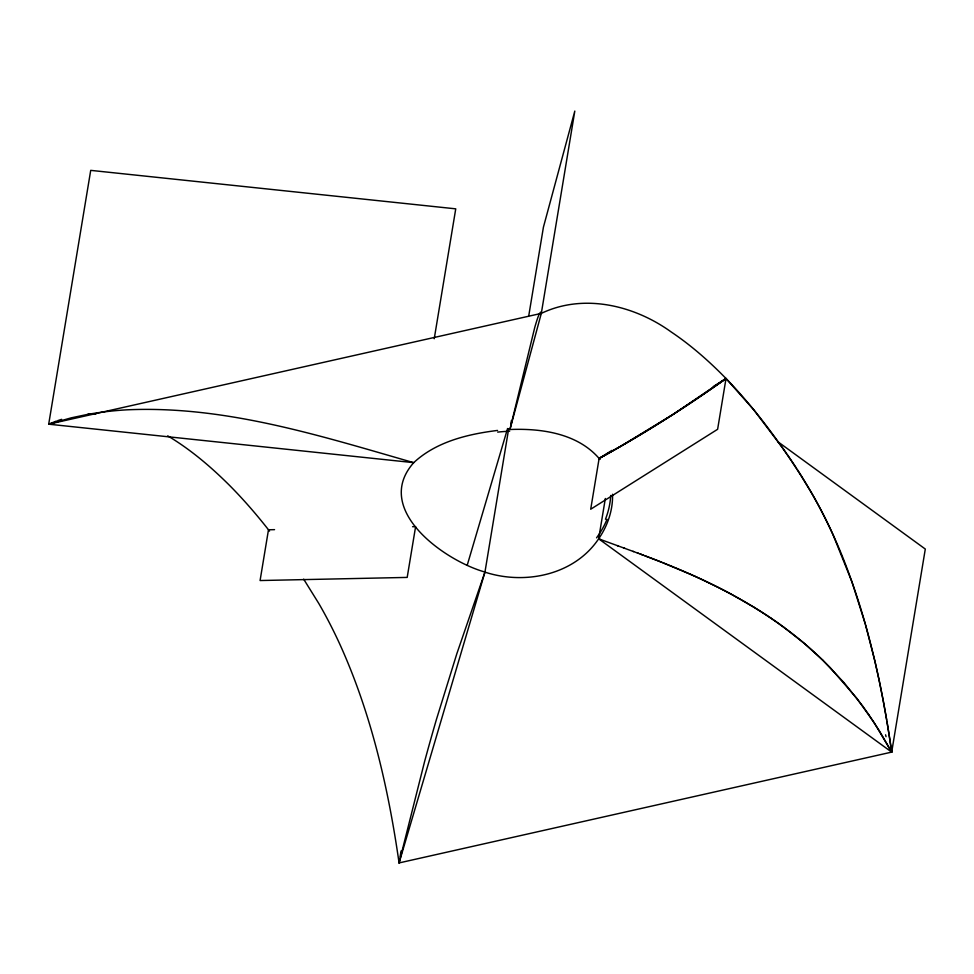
<?xml version="1.0" encoding="UTF-8"?>
<svg xmlns="http://www.w3.org/2000/svg" width="974" height="974" viewBox="0 0 974 974"><rect width="100%" height="100%" fill="white"/><g stroke="black" fill="none" stroke-linecap="round" stroke-linejoin="round"><path stroke-width="1.46" d="M497.544 430.435C467.8 434.112 436.242 441.66 413.719 462.662L48.7 424.189L90.716 170.365L455.747 208.838L434.234 338.733M778.177 441.952L925.3 549.056L891.685 752.111L399.072 862.927L399.571 859.945M400.058 856.95L401.057 850.984M303.681 579.165L318.754 603.405A225.469 93.236 70.7 0 1 340.45 645.592C371.435 714.344 388.407 788.526 399.072 862.927L484.955 572.079L508.684 428.743M510.924 423.507L511.411 420.512M528.785 315.613L543.419 227.198L574.806 111.073L541.313 313.385L509.926 429.51C541.751 428.219 578.215 433.491 599.826 459.29M611.94 450.378L599.12 458.45L590.707 509.219L717.619 429.291L726.02 378.521A482.142 199.366 70.7 0 0 671.244 332C634.427 305.41 583.84 293.028 541.313 313.385L48.7 424.189L56.443 421.048M48.7 424.189L71.272 417.834L86.723 414.583A387.08 255.699 30.9 0 1 127.07 409.823C225.371 405.391 320.336 435.889 413.719 462.662C372.774 508.781 442.634 559.234 482.946 571.458C523.245 585.496 573.917 575.744 598.657 538.805L605.341 498.493M509.926 429.51L534.763 327.422A351.468 9.582 -78.9 0 1 539.048 314.468L540.509 312.191L541.313 313.385M399.072 862.927L424.652 761.327A206.683 17.337 -75.5 0 1 436.486 719.262L456.843 653.712L484.955 572.079M467.228 565.2L507.588 428.499M890.187 741.847L891.685 752.111L598.657 538.805C607.618 525.826 613.011 510.12 612.549 494.268M598.657 538.805L600.617 539.523M713.199 386.605L726.02 378.521L753.754 409.786L781.757 446.847M619.525 446.981L673.058 414.425L726.02 378.521A456.051 188.579 70.7 0 1 779.602 443.815C808.651 483.421 832.076 527.068 848.829 573.236M619.099 447.224L611.867 451.339M611.112 451.766L603.856 455.832M599.217 458.401L623.372 444.765A715.257 384.742 -38.2 0 0 726.02 378.533A717.485 385.935 -38.2 0 1 599.12 458.462L602.845 456.392M57.746 420.622L61.642 419.331M87.916 414.193L95.902 413.913M274.546 529.649L268.483 529.771L260.082 580.541L407.193 577.412L415.606 526.642L412.574 526.703M600.252 539.389L618.234 545.951M624.103 548.106L633.636 551.601M617.285 545.61L624.772 548.35M637.398 552.989L638.408 553.354M632.942 551.345L637.726 553.098M640.222 554.023L661.943 562.339M638.14 553.256L641.099 554.352M643.619 555.29L641.355 554.449M644.971 555.801L648.818 557.25M649.488 557.505L653.116 558.881M653.566 559.064L657.645 560.634M658.314 560.902L690.432 574.27M662.856 562.692L667.153 564.421M667.835 564.689L671.683 566.271M672.133 566.454L675.98 568.049M676.662 568.329L680.729 570.046M681.41 570.338L695.156 576.389M690.651 574.368L699.417 578.337M695.375 576.486L708.804 582.756M699.868 578.544L704.348 580.626M704.786 580.845L722.379 589.514M709.023 582.866L713.479 585.033M713.699 585.143L717.935 587.249M718.374 587.48L726.799 591.815M722.598 589.635L731.425 594.286M727.249 592.046L740.605 599.351M731.864 594.517L753.73 607.082M741.031 599.607L744.927 601.835M167.711 435.853C190.332 449.343 210.554 466.509 229.182 485.04A453.872 187.678 70.7 0 1 269.542 531.122M745.147 601.969L758.198 609.846M753.949 607.216L766.83 615.398M758.417 609.98L762.423 612.524M762.642 612.658L775.341 621.168M767.037 615.531L770.994 618.186M771.201 618.32L779.638 624.2M775.548 621.302L790.34 632.138M779.845 624.346L783.705 627.159M783.912 627.305L804.134 643.254L822.811 660.202M790.535 632.296L794.674 635.523A248.638 162.22 33.8 0 1 819.183 656.72L830.25 667.64M822.981 660.372L844.129 682.786M830.408 667.811L856.913 698.419M844.288 682.969L862.83 706.296M857.059 698.614L874.104 722.586M862.964 706.479L868.589 714.392M782.487 447.894L786.517 453.726M868.723 714.587L879.364 730.853M787.26 454.797L791.265 460.726M791.631 461.274L796.33 468.409M874.226 722.781L891.685 752.111C884.295 700.172 873.678 648.574 857.607 598.584L854.795 590.086M797.061 469.517L801.018 475.653M801.371 476.225L811.366 492.588A225.469 93.236 70.7 0 1 833.062 534.775L851.933 581.819L865.35 624.151M879.485 731.048L891.685 752.111M849.084 573.929L854.551 589.38M865.545 624.858L874.871 661.066M886.048 736.685L885.561 734.81M875.042 661.772L879.108 680.108M879.254 680.814L883.041 699.709M883.174 700.403L886.669 719.81M886.9 721.186L890.09 741.153M607.033 519.264A108.504 87.697 -5.5 0 1 596.551 537.831M599.034 458.511A97.717 74.706 -25.9 0 1 599.777 459.411M497.677 432.103A105.764 51.634 -6.4 0 1 509.67 431.19M610.722 495.437A100.371 76.836 -26.8 0 1 605.463 519.264"/></g></svg>
